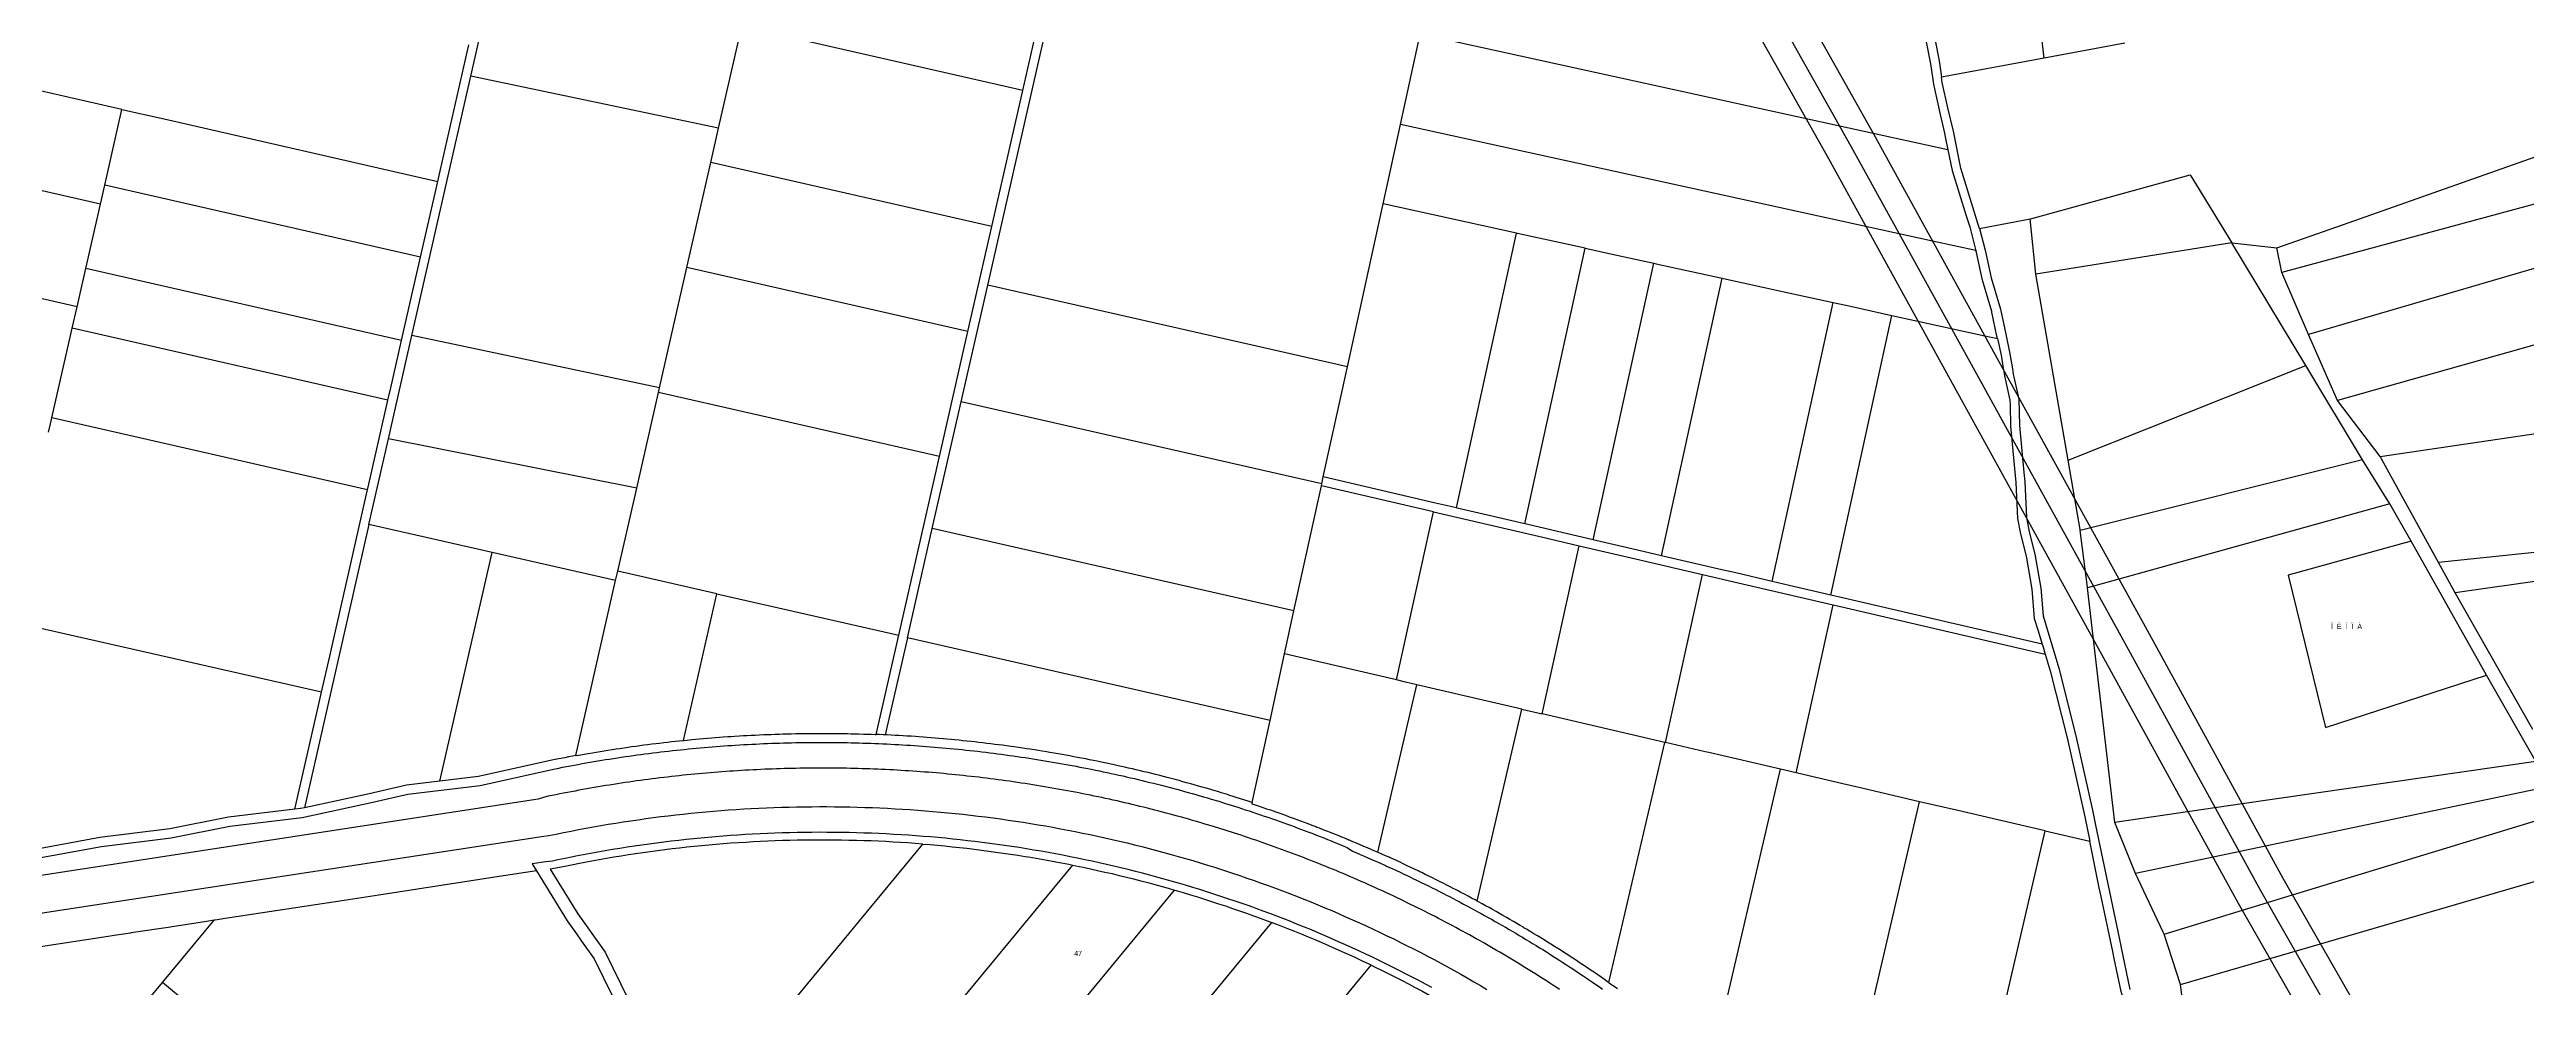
# Model space of a CAD drawing. Header units: metres. Extents: x 1082 to 7276, y 13258 to 20635.
# Drawn here: x 3623 to 4587, y 16712 to 17077 of the extents above; entities that cross this region are included whole.
import ezdxf

# ---------------------------------------------------------------- set-up
doc = ezdxf.new("R2010")
doc.units = ezdxf.units.M

msp = doc.modelspace()

# ---------------------------------------------------------------- linework, layer by layer
at = {"layer": '146'}
for points in [[(3988.12, 16985.131), (4027.92, 17159.869)], [(4001.78, 17060.891), (4024.54, 17160.83)], [(3786.97, 17066.43), (3796.44, 17108.01)], [(4399.35, 17073.461), (4396.56, 17096.971)], [(3883.35, 17046.119), (3892.39, 17085.801)], [(4001.78, 17060.891), (3892.39, 17085.801)], [(4356.13, 17091.019), (4356.54, 17086.31), (4356.92, 17080.26), (4358.44, 17072.44), (4359.38, 17066.08)], [(3774.06, 17025.481), (3775.11, 17030.08), (3786.15, 17078.57)], [(4148.78, 17047.58), (4156.48, 17082.721)], [(4361.89, 17037.75), (4332.83, 17044.109), (4156.48, 17082.721)], [(4353.47, 17079.74), (4354.99, 17071.85), (4355.19, 17070.461), (4356.26, 17063.31), (4356.65, 17061.551), (4358.43, 17053.34), (4358.47, 17053.17), (4360.58, 17044.211), (4360.87, 17042.769), (4361.89, 17037.75)], [(4430.74, 17079.26), (4399.35, 17073.461)], [(3651.12, 17053.481), (3569.21, 17072.141)], [(3763.97, 16965.44), (3786.97, 17066.43)], [(3883.35, 17046.119), (3786.97, 17066.43)], [(4399.35, 17073.461), (4359.38, 17066.08)], [(4374.14, 17007.109), (4373.71, 17008.74), (4366.9, 17030.609), (4364, 17044.961), (4361.84, 17054.119), (4359.7, 17063.94), (4359.38, 17066.08)], [(3989.71, 17007.869), (4001.78, 17060.891)], [(3644.41, 17024.029), (3651.12, 17053.481)], [(3651.12, 17053.481), (3667.5, 17049.75), (3774.06, 17025.481)], [(4142.02, 17016.68), (4148.78, 17047.58)], [(4372.8, 16998.529), (4355.93, 17002.221), (4148.78, 17047.58)], [(4489.97, 16999.631), (4513.24, 17007.83), (4623.96, 17046.869)], [(3880.32, 17032.789), (3883.35, 17046.119)], [(4361.89, 17037.75), (4363.51, 17029.74), (4369.01, 17012.08), (4370.35, 17007.769), (4372.68, 16999), (4372.8, 16998.529)], [(3642.72, 17016.609), (3554.56, 17036.69)], [(3871.01, 16991.94), (3880.32, 17032.789)], [(3989.71, 17007.869), (3880.32, 17032.789)], [(4393.84, 17010.92), (4394.55, 17011.051), (4456.15, 17027.981), (4472.41, 17001.5)], [(3642.72, 17016.609), (3644.41, 17024.029)], [(3767.35, 16996.029), (3644.41, 17024.029)], [(3767.35, 16996.029), (3774.06, 17025.481)], [(4619.89, 17024.619), (4491.91, 16989.981)], [(3637, 16991.519), (3642.72, 17016.609)], [(4128.13, 16953.24), (4142.02, 17016.68)], [(4193.98, 17005.301), (4142.02, 17016.68)], [(4374.14, 17007.109), (4393.84, 17010.92)], [(4396.06, 16989.391), (4393.84, 17010.92)], [(3980.4, 16967.029), (3989.71, 17007.869)], [(4170.56, 16898.359), (4193.98, 17005.301)], [(4220.74, 16999.44), (4204.48, 17003), (4194.29, 17005.231), (4193.98, 17005.301)], [(4197.24, 16892.15), (4220.74, 16999.44)], [(4220.74, 16999.44), (4221.37, 16999.301), (4231.17, 16997.16), (4247.42, 16993.6)], [(4381.17, 16964.31), (4380.95, 16965.289), (4379.01, 16974.529), (4378.94, 16974.869), (4375.28, 16987.019), (4372.99, 16997.82), (4372.8, 16998.529)], [(4374.14, 17007.109), (4376.39, 16998.641), (4378.67, 16987.891), (4382.33, 16975.74), (4384.38, 16966.019), (4386.03, 16958.34), (4386.98, 16952.461), (4387.3, 16950.449), (4389.21, 16941.869), (4389.47, 16940.69), (4389.76, 16930.43), (4391.46, 16912.199), (4391.81, 16908.519), (4392.45, 16894.699), (4393.57, 16889.1), (4395.72, 16880.32), (4398.03, 16867.15), (4398.93, 16856.35), (4405.08, 16835.949), (4411.68, 16809.699), (4418.15, 16780.721), (4419.34, 16774.949), (4429.18, 16727.881), (4429.16, 16727.869), (4432.71, 16711)], [(4472.41, 17001.5), (4396.06, 16989.391)], [(4472.41, 17001.5), (4489.97, 16999.631)], [(4501.15, 16953.859), (4472.41, 17001.5)], [(4491.91, 16989.981), (4489.97, 16999.631)], [(4623.81, 17001.41), (4502.19, 16965.93)], [(3633.63, 16976.69), (3539.94, 16998.029)], [(3633.63, 16976.69), (3637, 16991.519)], [(3759.94, 16963.51), (3637, 16991.519)], [(3759.94, 16963.51), (3763.48, 16979.029), (3767.35, 16996.029)], [(3860.35, 16945.131), (3871.01, 16991.94)], [(3980.4, 16967.029), (3871.01, 16991.94)], [(4223.85, 16885.961), (4247.42, 16993.6)], [(4247.42, 16993.6), (4248.36, 16993.391), (4274.01, 16987.779)], [(4408.64, 16916.961), (4396.06, 16989.391)], [(4502.19, 16965.93), (4491.91, 16989.981)], [(3977.77, 16939.69), (3988.12, 16985.131)], [(4128.13, 16953.24), (3988.12, 16985.131)], [(4250.37, 16879.789), (4274.01, 16987.779)], [(4274.01, 16987.779), (4274.58, 16987.65), (4297.52, 16982.631), (4317.23, 16978.31)], [(3631.71, 16968.279), (3633.63, 16976.69)], [(4293.46, 16869.76), (4317.23, 16978.31)], [(4316.24, 16864.461), (4340.07, 16973.31)], [(4317.23, 16978.31), (4323.92, 16976.85), (4340.07, 16973.31)], [(4340.07, 16973.31), (4350.23, 16971.09), (4376.24, 16965.391), (4381.17, 16964.31)], [(4627.7, 16972.32), (4513.51, 16940.17)], [(3623.78, 16933.481), (3631.18, 16965.961), (3631.71, 16968.279)], [(3754.65, 16940.279), (3631.71, 16968.279)], [(3754.65, 16940.279), (3755.75, 16945.1), (3759.94, 16963.51)], [(3754.82, 16925.25), (3763.97, 16965.44)], [(3860.35, 16945.131), (3763.97, 16965.44)], [(3969.32, 16918.359), (3980.4, 16967.029)], [(4381.17, 16964.31), (4382.58, 16957.779), (4383.38, 16952.801), (4383.47, 16952.279), (4383.87, 16949.789), (4386.01, 16940.26), (4386.06, 16938.449), (4386.26, 16930.221), (4388.32, 16908.269), (4388.99, 16894.279), (4390.15, 16888.35), (4392.3, 16879.6), (4394.57, 16866.699), (4395.5, 16855.381), (4396.9, 16850.949), (4398.61, 16845.289)], [(4513.51, 16940.17), (4502.19, 16965.93)], [(4118.75, 16910.42), (4128.13, 16953.24)], [(4408.64, 16916.961), (4501.15, 16953.859)], [(4523.31, 16917.109), (4501.15, 16953.859)], [(3851.47, 16906.119), (3859.93, 16943.279)], [(3859.93, 16943.279), (3860.35, 16945.131)], [(3969.32, 16918.359), (3859.93, 16943.279)], [(3622.51, 16927.891), (3623.25, 16931.15), (3623.78, 16933.481)], [(3746.73, 16905.481), (3623.78, 16933.481)], [(3746.73, 16905.481), (3747.21, 16907.6), (3754.12, 16937.949), (3754.65, 16940.279)], [(3966.53, 16890.33), (3977.77, 16939.69)], [(4118.16, 16907.721), (3977.77, 16939.69)], [(4530.15, 16918.33), (4513.51, 16940.17)], [(4530.15, 16918.33), (4618.02, 16931.369)], [(3747.24, 16891.971), (3754.82, 16925.25)], [(3851.47, 16906.119), (3754.82, 16925.25)], [(3953.48, 16848.83), (3969.32, 16918.359)], [(4413.4, 16889.551), (4413.33, 16889.981), (4411.26, 16901.85), (4408.64, 16916.961)], [(4523.31, 16917.109), (4417.48, 16890.57), (4413.4, 16889.551)], [(4533.93, 16899.94), (4523.31, 16917.109)], [(4552.79, 16877.141), (4530.15, 16918.33)], [(3728.76, 16826.609), (3731.96, 16840.631), (3741.11, 16880.81), (3746.2, 16903.15), (3746.73, 16905.481)], [(3844.09, 16873.75), (3851.47, 16906.119)], [(4107.33, 16858.26), (4118, 16907)], [(4118, 16907), (4118.16, 16907.721)], [(4161.62, 16896.85), (4161.58, 16896.859), (4118, 16907)], [(4118.16, 16907.721), (4118.75, 16910.42)], [(4170.56, 16898.359), (4162.38, 16900.269), (4118.75, 16910.42)], [(4147.29, 16831.41), (4161.62, 16896.85)], [(4161.62, 16896.85), (4204.21, 16886.94), (4218.32, 16883.66)], [(4197.24, 16892.15), (4181.03, 16895.93), (4170.87, 16898.289), (4170.56, 16898.359)], [(4533.93, 16899.94), (4428.44, 16870.69), (4416.21, 16867.301)], [(4542.16, 16885.44), (4533.93, 16899.94)], [(3747.24, 16891.971), (3722.13, 16781.711)], [(3795.16, 16881.051), (3747.24, 16891.971)], [(3956.85, 16847.85), (3966.53, 16890.33)], [(4107.33, 16858.26), (3966.53, 16890.33)], [(4223.85, 16885.961), (4207.64, 16889.731), (4205, 16890.35), (4197.87, 16892.01), (4197.24, 16892.15)], [(4203.99, 16818.221), (4218.32, 16883.66)], [(4218.32, 16883.66), (4240.27, 16878.551), (4266.3, 16872.49)], [(4250.37, 16879.789), (4241.06, 16881.961), (4224.79, 16885.74), (4223.85, 16885.961)], [(4416.21, 16867.301), (4416.18, 16867.51), (4413.4, 16889.551)], [(4542.16, 16885.44), (4494.35, 16872.18), (4508.82, 16812.9), (4571.57, 16833.269)], [(4571.57, 16833.269), (4542.16, 16885.44)], [(4627.58, 16884.891), (4552.79, 16877.141)], [(3774.87, 16791.99), (3795.16, 16881.051)], [(3843.26, 16870.1), (3795.16, 16881.051)], [(3843.26, 16870.1), (3844.09, 16873.75)], [(3882.64, 16864.971), (3844.09, 16873.75)], [(4293.46, 16869.76), (4279.31, 16873.051), (4273.81, 16874.33), (4250.93, 16879.66), (4250.37, 16879.789)], [(4559.31, 16865.269), (4552.79, 16877.141)], [(4629.54, 16875.33), (4559.31, 16865.269)], [(3827.74, 16801.961), (3843.26, 16870.1)], [(3869.64, 16807.891), (3882.64, 16864.971)], [(3882.64, 16864.971), (3953.48, 16848.83)], [(4251.97, 16807.051), (4266.3, 16872.49)], [(4266.3, 16872.49), (4278.52, 16869.65), (4317.19, 16860.65)], [(4316.24, 16864.461), (4300.13, 16868.211), (4293.46, 16869.76)], [(4398.61, 16845.289), (4348.16, 16857.029), (4326.37, 16862.1), (4320.84, 16863.391), (4316.24, 16864.461)], [(4426.8, 16776), (4416.21, 16867.301)], [(4589.59, 16812.141), (4559.31, 16865.269)], [(3728.76, 16826.609), (3605.82, 16854.609)], [(4103.67, 16841.56), (4107.33, 16858.26)], [(4302.86, 16795.211), (4317.19, 16860.65)], [(4317.19, 16860.65), (4320.05, 16859.981), (4347.37, 16853.619), (4399.77, 16841.43)], [(3944.69, 16810.199), (3953.48, 16848.83)], [(3956.85, 16847.85), (3948.24, 16810.051)], [(4098.01, 16815.699), (3956.85, 16847.85)], [(4398.61, 16845.289), (4398.78, 16844.74), (4399.77, 16841.43)], [(4098.01, 16815.699), (4103.67, 16841.56)], [(4147.29, 16831.41), (4103.67, 16841.56)], [(4399.77, 16841.43), (4401.71, 16835.01), (4408.27, 16808.891), (4414.73, 16779.99), (4415.89, 16774.35), (4417.08, 16768.631)], [(3718.4, 16781.119), (3728.23, 16824.279), (3728.76, 16826.609)], [(4140, 16764.35), (4155.18, 16829.57)], [(4155.18, 16829.57), (4150.79, 16830.6), (4147.29, 16831.41)], [(4196.02, 16820.07), (4182.48, 16823.221), (4155.18, 16829.57)], [(4590.67, 16799.67), (4571.57, 16833.269)], [(4091.01, 16783.74), (4098.01, 16815.699)], [(4178.63, 16745.35), (4196.02, 16820.07)], [(4196.02, 16820.07), (4203.99, 16818.221)], [(4251.66, 16807.119), (4231.72, 16811.76), (4215.59, 16815.519), (4203.99, 16818.221)], [(3612.36, 16760.99), (3643.08, 16766.641), (3670.29, 16770.019), (3693.11, 16774.539), (3721.2, 16777.93), (3747.53, 16783.58), (3762.45, 16786.971), (3790.51, 16790.35), (3819.13, 16796.76), (3821.1, 16797.141), (3822.61, 16797.44), (3824.13, 16797.731), (3825.66, 16798.019), (3827.17, 16798.301), (3828.69, 16798.58), (3830.22, 16798.85), (3831.74, 16799.119), (3833.26, 16799.391), (3834.79, 16799.65), (3836.32, 16799.91), (3837.84, 16800.16), (3839.37, 16800.4), (3840.89, 16800.65), (3842.42, 16800.891), (3843.95, 16801.119), (3845.48, 16801.35), (3847.01, 16801.57), (3848.55, 16801.789), (3850.07, 16802.01), (3851.61, 16802.221), (3853.14, 16802.43), (3854.67, 16802.631), (3856.21, 16802.83), (3857.74, 16803.019), (3859.28, 16803.211), (3860.81, 16803.4), (3862.35, 16803.58), (3863.89, 16803.75), (3865.42, 16803.93), (3866.96, 16804.09), (3868.5, 16804.26), (3870.04, 16804.41), (3871.58, 16804.57), (3873.12, 16804.721), (3874.66, 16804.859), (3876.19, 16805), (3877.73, 16805.141), (3879.28, 16805.269), (3880.82, 16805.391), (3882.36, 16805.519), (3883.9, 16805.631), (3885.45, 16805.75), (3886.99, 16805.859), (3888.53, 16805.961), (3889.81, 16806.039), (3891.62, 16806.16), (3893.16, 16806.25), (3894.71, 16806.33), (3896.25, 16806.41), (3897.8, 16806.49), (3899.34, 16806.56), (3900.89, 16806.631), (3902.43, 16806.699), (3903.98, 16806.76), (3905.53, 16806.81), (3907.07, 16806.859), (3908.62, 16806.91), (3910.16, 16806.949), (3911.71, 16806.981), (3913.26, 16807.019), (3914.8, 16807.039), (3916.35, 16807.07), (3917.89, 16807.09), (3919.44, 16807.1), (3920.99, 16807.109), (3922.54, 16807.119), (3924.08, 16807.119), (3925.63, 16807.109), (3927.18, 16807.1), (3928.72, 16807.09), (3930.27, 16807.07), (3931.82, 16807.051), (3933.36, 16807.029), (3934.91, 16807), (3936.45, 16806.961), (3938, 16806.92), (3939.55, 16806.881), (3941.09, 16806.83), (3942.64, 16806.769), (3944.18, 16806.721), (3945.73, 16806.66), (3947.28, 16806.59), (3948.82, 16806.519), (3950.37, 16806.44), (3951.91, 16806.359), (3953.46, 16806.279), (3955, 16806.19), (3956.54, 16806.09), (3958.09, 16806), (3959.63, 16805.891), (3961.17, 16805.789), (3962.72, 16805.67), (3964.26, 16805.56), (3965.8, 16805.44), (3967.34, 16805.31), (3968.88, 16805.18), (3970.42, 16805.051), (3971.97, 16804.91), (3973.5, 16804.769), (3975.04, 16804.619), (3976.58, 16804.471), (3978.12, 16804.31), (3979.66, 16804.15), (3981.2, 16803.981), (3982.74, 16803.81), (3984.27, 16803.641), (3985.81, 16803.461), (3987.35, 16803.279), (3988.88, 16803.09), (3990.42, 16802.9), (3991.95, 16802.699), (3993.48, 16802.5), (3995.02, 16802.289), (3996.55, 16802.08), (3998.08, 16801.869), (3999.61, 16801.65), (4001.14, 16801.43), (4002.67, 16801.199), (4004.21, 16800.971), (4005.73, 16800.731), (4007.26, 16800.49), (4008.79, 16800.24), (4010.31, 16799.99), (4011.84, 16799.74), (4013.36, 16799.481), (4014.89, 16799.211), (4016.41, 16798.949), (4017.93, 16798.68), (4019.45, 16798.4), (4020.98, 16798.119), (4022.5, 16797.83), (4024.02, 16797.539), (4025.53, 16797.25), (4027.05, 16796.949), (4028.57, 16796.641), (4030.08, 16796.34), (4031.6, 16796.019), (4033.11, 16795.711), (4034.63, 16795.391), (4036.14, 16795.06), (4037.65, 16794.731), (4039.16, 16794.4), (4040.67, 16794.06), (4042.18, 16793.721), (4043.68, 16793.369), (4045.19, 16793.019), (4046.7, 16792.66), (4048.2, 16792.301), (4049.71, 16791.94), (4051.2, 16791.57), (4052.7, 16791.19), (4054.21, 16790.82), (4055.7, 16790.43), (4057.2, 16790.051), (4058.7, 16789.66), (4060.19, 16789.26), (4061.69, 16788.859), (4063.18, 16788.461), (4064.67, 16788.051), (4066.16, 16787.641), (4067.65, 16787.221), (4069.14, 16786.801), (4070.63, 16786.369), (4072.12, 16785.94), (4073.6, 16785.51), (4075.08, 16785.07), (4078.02, 16784.19), (4079.52, 16783.731), (4081, 16783.269), (4085.43, 16781.881), (4088.37, 16780.93), (4089.84, 16780.449), (4090.26, 16780.31), (4091.31, 16779.961), (4092.78, 16779.471), (4094.25, 16778.971), (4095.71, 16778.471), (4097.17, 16777.971), (4098.63, 16777.461), (4100.09, 16776.949), (4101.55, 16776.44), (4103.01, 16775.92), (4104.46, 16775.391), (4105.92, 16774.859), (4107.37, 16774.33), (4108.82, 16773.789), (4110.27, 16773.25), (4111.71, 16772.711), (4113.16, 16772.16), (4114.61, 16771.6), (4116.05, 16771.051), (4117.49, 16770.481), (4118.93, 16769.92), (4120.36, 16769.35), (4121.8, 16768.769), (4123.23, 16768.19), (4124.67, 16767.609), (4126.1, 16767.019), (4128.07, 16766.211), (4130.16, 16764.789), (4131.69, 16764.141), (4133.06, 16763.551), (4134.36, 16762.99), (4135.85, 16762.35), (4137.29, 16761.711), (4138.77, 16761.06), (4140.08, 16760.481), (4141.56, 16759.81), (4142.93, 16759.199), (4143.38, 16758.99), (4144.25, 16758.59), (4145.78, 16757.9), (4147.17, 16757.25), (4148.63, 16756.57), (4149.81, 16756.019), (4151.4, 16755.26), (4152.63, 16754.68), (4154.17, 16753.94), (4154.46, 16753.801), (4155.48, 16753.301), (4156.86, 16752.631), (4158.24, 16751.961), (4159.69, 16751.24), (4161.06, 16750.56), (4162.5, 16749.84), (4163.72, 16749.221), (4165.23, 16748.449), (4166.69, 16747.699), (4167.9, 16747.08), (4169.32, 16746.34), (4170.7, 16745.609), (4172.05, 16744.9), (4173.34, 16744.221), (4174.92, 16743.369), (4176.04, 16742.769), (4177.52, 16741.961), (4178.87, 16741.231), (4180.22, 16740.49), (4181.54, 16739.75), (4182.9, 16739), (4184.18, 16738.269), (4185.7, 16737.42), (4186.85, 16736.76), (4188.26, 16735.961), (4189.65, 16735.15), (4191.03, 16734.35), (4192.28, 16733.619), (4193.63, 16732.83), (4195, 16732.01), (4196.22, 16731.279), (4197.61, 16730.449), (4199.03, 16729.6), (4200.18, 16728.891), (4201.59, 16728.029), (4202.9, 16727.221), (4204.15, 16726.449), (4205.59, 16725.551), (4206.82, 16724.769), (4208.14, 16723.94), (4209.34, 16723.17), (4210.78, 16722.25), (4211.93, 16721.51), (4213.39, 16720.56), (4214.64, 16719.75), (4215.88, 16718.93), (4217.2, 16718.06), (4218.48, 16717.211), (4219.87, 16716.269), (4221.03, 16715.49), (4222.3, 16714.631), (4223.57, 16713.769), (4224.87, 16712.869), (4226.19, 16711.961), (4227.4, 16711.119)], [(3827.74, 16801.961), (3827.96, 16802), (3829.72, 16802.32), (3831.08, 16802.56), (3832.62, 16802.83), (3834.26, 16803.109), (3835.74, 16803.359), (3837.28, 16803.609), (3838.83, 16803.859), (3840.29, 16804.09), (3841.96, 16804.35), (3843.46, 16804.59), (3844.82, 16804.789), (3846.57, 16805.051), (3848.09, 16805.269), (3849.46, 16805.461), (3851.14, 16805.69), (3852.71, 16805.9), (3854.25, 16806.109), (3855.72, 16806.301), (3857.35, 16806.5), (3858.94, 16806.699), (3860.3, 16806.859), (3862.04, 16807.07), (3863.45, 16807.231), (3865.04, 16807.41), (3866.62, 16807.58), (3867.97, 16807.721), (3869.64, 16807.891)], [(3869.64, 16807.891), (3869.8, 16807.91), (3871.09, 16808.039), (3872.89, 16808.211), (3874.34, 16808.35), (3875.76, 16808.481), (3877.47, 16808.631), (3878.98, 16808.76), (3880.66, 16808.891), (3881.99, 16809), (3883.75, 16809.131), (3885.08, 16809.231), (3886.91, 16809.359), (3888.27, 16809.449), (3889.6, 16809.539), (3891.52, 16809.66), (3892.99, 16809.74), (3894.46, 16809.83), (3896.07, 16809.91), (3897.63, 16809.99), (3899.18, 16810.06), (3900.78, 16810.131), (3902.32, 16810.19), (3903.87, 16810.25), (3905.29, 16810.301), (3907.04, 16810.359), (3908.42, 16810.4), (3910.14, 16810.449), (3911.56, 16810.481), (3913.34, 16810.519), (3914.69, 16810.539), (3916.25, 16810.57), (3917.97, 16810.59), (3919.39, 16810.6), (3920.96, 16810.609), (3922.52, 16810.619), (3924.09, 16810.619), (3925.66, 16810.609), (3927.23, 16810.6), (3928.79, 16810.59), (3930.16, 16810.58), (3931.92, 16810.551), (3933.34, 16810.529), (3933.49, 16810.519), (3934.9, 16810.5), (3936.63, 16810.461), (3936.91, 16810.449), (3938, 16810.42), (3939.76, 16810.369), (3941.18, 16810.33), (3942.71, 16810.269), (3944.28, 16810.221), (3944.69, 16810.199)], [(3948.24, 16810.051), (3947.43, 16810.08), (3945.84, 16810.15), (3944.69, 16810.199)], [(4091.01, 16783.74), (4090.92, 16783.769), (4089.43, 16784.26), (4086.49, 16785.211), (4082.02, 16786.619), (4081.44, 16786.801), (4080.59, 16787.06), (4079.01, 16787.539), (4078.02, 16787.84), (4076.08, 16788.42), (4074.63, 16788.85), (4073.14, 16789.289), (4071.57, 16789.74), (4070.18, 16790.141), (4068.49, 16790.619), (4067.21, 16790.981), (4065.55, 16791.44), (4064.11, 16791.83), (4062.62, 16792.231), (4061.13, 16792.631), (4059.52, 16793.06), (4058.02, 16793.449), (4056.59, 16793.82), (4055.15, 16794.19), (4053.44, 16794.619), (4052.06, 16794.961), (4050.52, 16795.34), (4049.03, 16795.699), (4047.61, 16796.039), (4045.96, 16796.43), (4044.49, 16796.779), (4042.94, 16797.131), (4041.44, 16797.471), (4040.01, 16797.789), (4038.36, 16798.16), (4036.79, 16798.5), (4035.47, 16798.789), (4033.75, 16799.15), (4032.37, 16799.44), (4030.69, 16799.779), (4029.25, 16800.08), (4027.73, 16800.381), (4026.25, 16800.67), (4024.65, 16800.981), (4023.11, 16801.279), (4021.63, 16801.56), (4020.14, 16801.83), (4018.5, 16802.131), (4017.14, 16802.369), (4015.52, 16802.66), (4013.99, 16802.92), (4012.3, 16803.211), (4011.03, 16803.42), (4009.28, 16803.711), (4007.88, 16803.93), (4006.28, 16804.19), (4004.66, 16804.44), (4003.19, 16804.66), (4001.73, 16804.881), (4000.1, 16805.119), (3998.39, 16805.359), (3997.18, 16805.529), (3995.48, 16805.76), (3993.9, 16805.981), (3992.37, 16806.18), (3990.91, 16806.359), (3989.31, 16806.56), (3987.78, 16806.75), (3986.24, 16806.94), (3984.62, 16807.119), (3983.08, 16807.301), (3981.73, 16807.449), (3979.99, 16807.641), (3978.49, 16807.789), (3976.98, 16807.949), (3975.24, 16808.119), (3973.97, 16808.24), (3972.21, 16808.4), (3970.73, 16808.539), (3969.13, 16808.67), (3967.65, 16808.801), (3966.16, 16808.92), (3964.46, 16809.051), (3963.05, 16809.16), (3961.33, 16809.279), (3959.96, 16809.381), (3958.34, 16809.49), (3956.67, 16809.59), (3955.24, 16809.68), (3953.67, 16809.769), (3952.13, 16809.85), (3950.53, 16809.94), (3949, 16810.01), (3948.24, 16810.051)], [(4229.91, 16713.641), (4251.66, 16807.119)], [(4251.66, 16807.119), (4251.97, 16807.051)], [(4296.65, 16796.65), (4268.8, 16803.131), (4267.36, 16803.471), (4251.97, 16807.051)], [(4210.68, 16710.981), (4209.41, 16711.82), (4208.14, 16712.65), (4206.87, 16713.471), (4205.59, 16714.289), (4204.31, 16715.109), (4203.03, 16715.93), (4201.75, 16716.74), (4200.46, 16717.551), (4199.18, 16718.35), (4197.89, 16719.15), (4196.6, 16719.949), (4195.3, 16720.74), (4194, 16721.529), (4192.71, 16722.31), (4191.4, 16723.1), (4190.1, 16723.869), (4188.8, 16724.65), (4187.49, 16725.42), (4186.18, 16726.18), (4184.86, 16726.949), (4183.55, 16727.699), (4182.23, 16728.461), (4180.92, 16729.211), (4179.59, 16729.961), (4178.27, 16730.699), (4176.94, 16731.44), (4175.62, 16732.17), (4174.29, 16732.91), (4172.96, 16733.631), (4171.62, 16734.359), (4170.29, 16735.08), (4168.95, 16735.789), (4167.61, 16736.5), (4166.26, 16737.211), (4164.92, 16737.92), (4163.57, 16738.619), (4162.23, 16739.31), (4160.88, 16740.01), (4159.52, 16740.69), (4158.17, 16741.381), (4156.81, 16742.06), (4155.45, 16742.74), (4154.09, 16743.41), (4152.73, 16744.08), (4151.37, 16744.74), (4150, 16745.4), (4148.63, 16746.06), (4147.26, 16746.711), (4145.89, 16747.359), (4144.52, 16748.01), (4143.14, 16748.65), (4141.76, 16749.289), (4140.38, 16749.92), (4139, 16750.551), (4137.62, 16751.17), (4136.23, 16751.789), (4134.85, 16752.41), (4133.46, 16753.019), (4132.07, 16753.631), (4130.68, 16754.24), (4129.28, 16754.84), (4127.89, 16755.43), (4126.49, 16756.029), (4125.09, 16756.609), (4123.69, 16757.199), (4122.29, 16757.779), (4120.88, 16758.35), (4119.48, 16758.93), (4118.07, 16759.49), (4116.66, 16760.06), (4115.25, 16760.619), (4113.84, 16761.17), (4112.43, 16761.731), (4111.01, 16762.269), (4109.59, 16762.82), (4108.18, 16763.359), (4106.75, 16763.891), (4105.33, 16764.42), (4103.91, 16764.949), (4102.48, 16765.471), (4101.06, 16765.99), (4099.63, 16766.5), (4098.2, 16767.01), (4096.77, 16767.519), (4095.34, 16768.019), (4093.9, 16768.519), (4092.47, 16769.01), (4091.03, 16769.5), (4089.6, 16769.99), (4088.11, 16770.481), (4086.71, 16770.949), (4083.83, 16771.891), (4080.93, 16772.81), (4078.04, 16773.721), (4075.13, 16774.609), (4072.23, 16775.481), (4070.78, 16775.91), (4069.32, 16776.34), (4067.86, 16776.76), (4066.4, 16777.18), (4064.94, 16777.59), (4063.48, 16778), (4062.02, 16778.41), (4060.55, 16778.81), (4059.09, 16779.199), (4057.62, 16779.6), (4056.16, 16779.981), (4054.69, 16780.369), (4053.22, 16780.75), (4051.75, 16781.119), (4050.28, 16781.49), (4048.8, 16781.859), (4047.33, 16782.221), (4045.86, 16782.58), (4044.38, 16782.93), (4042.9, 16783.279), (4041.42, 16783.631), (4039.95, 16783.971), (4038.47, 16784.31), (4036.98, 16784.641), (4035.5, 16784.971), (4034.02, 16785.289), (4032.54, 16785.609), (4031.05, 16785.92), (4029.57, 16786.231), (4028.08, 16786.539), (4026.59, 16786.84), (4025.1, 16787.141), (4023.62, 16787.43), (4022.13, 16787.721), (4020.63, 16788.01), (4019.14, 16788.289), (4017.65, 16788.56), (4016.16, 16788.83), (4014.66, 16789.1), (4013.17, 16789.359), (4011.67, 16789.619), (4010.18, 16789.881), (4008.68, 16790.131), (4007.18, 16790.369), (4005.68, 16790.609), (4004.19, 16790.85), (4002.69, 16791.08), (4001.19, 16791.31), (3999.68, 16791.529), (3998.18, 16791.75), (3996.68, 16791.971), (3995.18, 16792.18), (3993.67, 16792.381), (3992.17, 16792.59), (3990.66, 16792.779), (3989.16, 16792.981), (3987.65, 16793.17), (3986.15, 16793.35), (3984.64, 16793.529), (3983.13, 16793.711), (3981.62, 16793.881), (3980.12, 16794.039), (3978.61, 16794.211), (3977.1, 16794.359), (3975.59, 16794.519), (3974.08, 16794.67), (3972.57, 16794.81), (3971.06, 16794.949), (3969.54, 16795.09), (3968.03, 16795.221), (3966.52, 16795.35), (3965.01, 16795.471), (3963.49, 16795.59), (3961.98, 16795.699), (3960.47, 16795.81), (3958.95, 16795.92), (3957.44, 16796.019), (3955.92, 16796.109), (3954.41, 16796.199), (3952.89, 16796.289), (3951.38, 16796.381), (3949.86, 16796.449), (3948.35, 16796.529), (3946.83, 16796.6), (3945.31, 16796.66), (3943.8, 16796.721), (3942.28, 16796.779), (3940.76, 16796.83), (3939.25, 16796.881), (3937.73, 16796.92), (3936.21, 16796.961), (3934.7, 16797), (3933.18, 16797.029), (3931.66, 16797.051), (3930.14, 16797.08), (3928.63, 16797.09), (3927.11, 16797.1), (3925.59, 16797.109), (3924.07, 16797.119), (3922.56, 16797.119), (3921.04, 16797.109), (3919.52, 16797.1), (3918, 16797.09), (3916.48, 16797.07), (3914.97, 16797.051), (3913.45, 16797.019), (3911.93, 16796.99), (3910.42, 16796.949), (3908.9, 16796.91), (3907.38, 16796.869), (3905.86, 16796.82), (3904.35, 16796.76), (3902.83, 16796.699), (3901.31, 16796.641), (3899.8, 16796.57), (3898.28, 16796.5), (3896.77, 16796.43), (3895.25, 16796.35), (3893.74, 16796.26), (3892.22, 16796.17), (3890.71, 16796.08), (3889.19, 16795.981), (3887.68, 16795.881), (3886.16, 16795.769), (3884.65, 16795.66), (3883.14, 16795.551), (3881.63, 16795.43), (3880.11, 16795.301), (3878.6, 16795.17), (3877.09, 16795.039), (3875.58, 16794.9), (3874.06, 16794.76), (3872.56, 16794.619), (3871.04, 16794.461), (3869.53, 16794.31), (3868.02, 16794.15), (3866.52, 16793.99), (3865.01, 16793.82), (3863.5, 16793.65), (3861.99, 16793.471), (3860.49, 16793.289), (3858.98, 16793.1), (3857.47, 16792.91), (3855.97, 16792.721), (3854.47, 16792.519), (3852.96, 16792.31), (3851.46, 16792.109), (3849.96, 16791.891), (3848.45, 16791.68), (3846.95, 16791.461), (3845.45, 16791.231), (3843.95, 16791), (3842.45, 16790.769), (3840.95, 16790.529), (3839.45, 16790.289), (3837.96, 16790.039), (3836.46, 16789.789), (3834.96, 16789.529), (3833.47, 16789.269), (3831.97, 16789.01), (3830.48, 16788.74), (3828.99, 16788.471), (3827.5, 16788.19), (3826, 16787.91), (3824.51, 16787.619), (3823.02, 16787.33), (3821.53, 16787.039), (3820.05, 16786.74), (3818.56, 16786.44), (3817.07, 16786.131), (3815.59, 16785.82), (3813.12, 16785.019), (3605.22, 16753.131)], [(3827.74, 16801.961), (3826.57, 16801.75), (3824.94, 16801.449), (3823.47, 16801.17), (3821.99, 16800.891), (3820.37, 16800.57), (3818.42, 16800.18), (3789.91, 16793.801), (3774.87, 16791.99)], [(4270.1, 16682.59), (4296.65, 16796.65)], [(4302.86, 16795.211), (4296.65, 16796.65)], [(4590.67, 16799.67), (4476.46, 16783.17), (4426.8, 16776)], [(3774.87, 16791.99), (3761.85, 16790.42), (3746.79, 16787), (3722.13, 16781.711)], [(4350.87, 16784.029), (4328.34, 16789.279), (4320.98, 16790.99), (4302.86, 16795.211)], [(4595.52, 16789.85), (4485.5, 16766.68), (4434.96, 16756.029)], [(3718.4, 16781.119), (3692.56, 16778), (3669.73, 16773.481), (3642.55, 16770.1), (3611.78, 16764.44), (3602.18, 16762.961), (3590.04, 16761.08), (3584.43, 16760.699)], [(3607.42, 16738.801), (3815.32, 16770.68), (3817.25, 16770.83), (3820.14, 16771.44), (3823.02, 16772.039), (3825.92, 16772.609), (3828.81, 16773.17), (3831.71, 16773.721), (3834.61, 16774.24), (3837.51, 16774.75), (3840.42, 16775.24), (3843.33, 16775.721), (3846.24, 16776.18), (3849.16, 16776.619), (3852.07, 16777.039), (3854.99, 16777.449), (3857.91, 16777.84), (3860.84, 16778.221), (3863.76, 16778.57), (3866.69, 16778.91), (3869.62, 16779.24), (3872.56, 16779.539), (3875.49, 16779.83), (3878.42, 16780.1), (3881.36, 16780.35), (3884.3, 16780.59), (3887.24, 16780.81), (3890.18, 16781.01), (3893.12, 16781.199), (3896.07, 16781.369), (3899.01, 16781.519), (3901.96, 16781.66), (3904.9, 16781.769), (3907.85, 16781.869), (3910.79, 16781.961), (3913.74, 16782.019), (3916.69, 16782.07), (3919.64, 16782.1), (3922.58, 16782.119), (3925.53, 16782.109), (3928.48, 16782.09), (3931.43, 16782.06), (3934.38, 16782), (3937.32, 16781.93), (3940.27, 16781.84), (3943.22, 16781.74), (3946.16, 16781.609), (3949.11, 16781.471), (3952.05, 16781.32), (3954.99, 16781.141), (3957.94, 16780.949), (3960.88, 16780.74), (3963.81, 16780.519), (3966.75, 16780.269), (3969.69, 16780.01), (3972.62, 16779.74), (3975.56, 16779.44), (3978.49, 16779.131), (3981.42, 16778.801), (3984.35, 16778.461), (3987.27, 16778.1), (3990.2, 16777.721), (3993.12, 16777.32), (3996.04, 16776.91), (3998.95, 16776.481), (4001.87, 16776.029), (4004.78, 16775.57), (4007.69, 16775.08), (4010.59, 16774.59), (4013.5, 16774.07), (4016.39, 16773.539), (4019.29, 16772.99), (4022.19, 16772.43), (4025.07, 16771.84), (4027.96, 16771.25), (4030.84, 16770.631), (4033.72, 16770), (4036.6, 16769.35), (4039.47, 16768.68), (4042.34, 16768), (4045.2, 16767.301), (4048.06, 16766.58), (4050.92, 16765.85), (4053.77, 16765.1), (4056.62, 16764.33), (4059.46, 16763.551), (4062.3, 16762.75), (4065.13, 16761.94), (4067.96, 16761.109), (4070.79, 16760.25), (4073.6, 16759.391), (4076.42, 16758.51), (4080.62, 16757.16), (4083.42, 16756.24), (4086.22, 16755.301), (4089.01, 16754.34), (4091.79, 16753.369), (4094.57, 16752.381), (4097.34, 16751.381), (4100.11, 16750.359), (4102.86, 16749.33), (4105.62, 16748.269), (4108.37, 16747.211), (4111.11, 16746.119), (4113.84, 16745.019), (4116.57, 16743.91), (4119.3, 16742.779), (4122.01, 16741.631), (4124.72, 16740.471), (4127.42, 16739.289), (4130.12, 16738.1), (4132.81, 16736.891), (4135.49, 16735.66), (4138.16, 16734.42), (4140.83, 16733.16), (4143.49, 16731.891), (4146.14, 16730.6), (4148.78, 16729.301), (4151.42, 16727.981), (4154.05, 16726.65), (4156.67, 16725.301), (4159.29, 16723.94), (4161.89, 16722.56), (4164.49, 16721.16), (4167.08, 16719.75), (4169.66, 16718.33), (4172.23, 16716.891), (4174.79, 16715.43), (4177.35, 16713.961), (4179.9, 16712.481), (4182.44, 16710.981)], [(3722.13, 16781.711), (3720.62, 16781.391), (3718.4, 16781.119)], [(4091.01, 16783.74), (4090.91, 16783.25), (4092.26, 16782.81), (4093.74, 16782.31), (4095.21, 16781.81), (4096.68, 16781.31), (4098.15, 16780.81), (4099.62, 16780.301), (4099.88, 16780.199), (4101.09, 16779.779), (4102.55, 16779.26), (4104.02, 16778.74), (4105.48, 16778.211), (4106.95, 16777.68), (4108.4, 16777.15), (4109.86, 16776.609), (4111.32, 16776.06), (4112.78, 16775.51), (4114.23, 16774.961), (4115.83, 16774.35), (4116.27, 16774.18), (4117.13, 16773.84), (4118.58, 16773.279), (4120.03, 16772.711), (4121.47, 16772.131), (4122.92, 16771.56), (4124.36, 16770.971), (4125.8, 16770.391), (4127.24, 16769.801), (4128.61, 16769.231), (4128.76, 16769.17), (4130.11, 16768.609), (4131.55, 16768), (4132.98, 16767.391), (4134.41, 16766.779), (4135.8, 16766.18), (4135.84, 16766.17), (4137.26, 16765.551), (4138.69, 16764.92), (4140, 16764.35)], [(4316.87, 16637.93), (4350.87, 16784.029)], [(4399.71, 16772.67), (4381.36, 16776.94), (4365.21, 16780.699), (4350.87, 16784.029)], [(4446.04, 16732.529), (4496.01, 16747.769), (4601.29, 16779.891)], [(4452.44, 16712.85), (4506.91, 16728.699), (4612.07, 16759.301), (4601.29, 16779.891)], [(4161, 16711.67), (4158.46, 16713.051), (4155.91, 16714.41), (4153.35, 16715.75), (4150.79, 16717.08), (4148.21, 16718.4), (4145.63, 16719.699), (4143.04, 16720.981), (4140.45, 16722.25), (4137.84, 16723.51), (4135.24, 16724.75), (4132.61, 16725.971), (4129.99, 16727.18), (4127.36, 16728.369), (4124.72, 16729.551), (4122.08, 16730.721), (4119.42, 16731.859), (4116.76, 16733), (4114.1, 16734.109), (4111.43, 16735.211), (4108.75, 16736.301), (4106.06, 16737.369), (4103.38, 16738.42), (4100.67, 16739.461), (4097.97, 16740.481), (4095.27, 16741.49), (4092.55, 16742.481), (4089.83, 16743.461), (4087.1, 16744.42), (4084.37, 16745.359), (4081.64, 16746.289), (4078.89, 16747.199), (4076.15, 16748.1), (4073.39, 16748.981), (4070.64, 16749.84), (4067.9, 16750.68), (4065.1, 16751.519), (4062.34, 16752.33), (4059.56, 16753.141), (4056.78, 16753.92), (4053.99, 16754.69), (4051.2, 16755.44), (4048.4, 16756.17), (4045.6, 16756.891), (4042.8, 16757.59), (4039.99, 16758.279), (4037.18, 16758.949), (4034.37, 16759.6), (4031.55, 16760.24), (4028.73, 16760.859), (4025.9, 16761.461), (4023.07, 16762.051), (4020.24, 16762.619), (4017.4, 16763.17), (4014.56, 16763.711), (4011.72, 16764.231), (4008.87, 16764.74), (4006.03, 16765.221), (4003.18, 16765.699), (4000.32, 16766.15), (3997.46, 16766.59), (3994.61, 16767.01), (3991.74, 16767.42), (3988.89, 16767.801), (3986.01, 16768.18), (3983.15, 16768.529), (3980.28, 16768.869), (3977.41, 16769.19), (3974.53, 16769.5), (3971.66, 16769.779), (3968.78, 16770.06), (3965.9, 16770.31), (3963.02, 16770.551), (3960.14, 16770.769), (3957.26, 16770.971), (3954.37, 16771.16), (3951.49, 16771.33), (3948.6, 16771.49), (3945.72, 16771.619), (3942.83, 16771.74), (3939.94, 16771.85), (3937.05, 16771.93), (3934.16, 16772), (3931.27, 16772.06), (3928.39, 16772.09), (3925.49, 16772.109), (3922.6, 16772.119), (3919.71, 16772.1), (3916.83, 16772.07), (3913.94, 16772.019), (3911.04, 16771.961), (3908.16, 16771.881), (3905.27, 16771.779), (3902.38, 16771.66), (3899.5, 16771.529), (3896.61, 16771.381), (3893.72, 16771.221), (3890.84, 16771.039), (3887.96, 16770.84), (3885.07, 16770.619), (3882.19, 16770.391), (3879.31, 16770.141), (3876.44, 16769.869), (3873.56, 16769.59), (3870.69, 16769.289), (3867.82, 16768.981), (3864.94, 16768.641), (3862.08, 16768.289), (3859.21, 16767.93), (3856.35, 16767.551), (3853.48, 16767.15), (3850.63, 16766.731), (3847.76, 16766.301), (3844.91, 16765.85), (3842.06, 16765.381), (3839.21, 16764.9), (3836.37, 16764.4), (3833.52, 16763.881), (3830.68, 16763.35), (3827.84, 16762.801), (3826.09, 16762.449), (3823.6, 16761.949), (3820.76, 16761.359), (3818.68, 16760.91), (3816.09, 16760.69), (3810.72, 16759.859), (3812.43, 16757.09)], [(3962.83, 16767.551), (3959.92, 16767.779), (3957.06, 16767.981), (3954.19, 16768.17), (3951.32, 16768.34), (3948.45, 16768.49), (3945.58, 16768.631), (3942.71, 16768.75), (3939.84, 16768.85), (3936.97, 16768.94), (3934.1, 16769), (3931.23, 16769.06), (3928.36, 16769.09), (3925.48, 16769.109), (3922.61, 16769.119), (3919.74, 16769.1), (3916.87, 16769.07), (3914, 16769.019), (3911.12, 16768.961), (3908.25, 16768.881), (3905.38, 16768.779), (3902.51, 16768.67), (3899.64, 16768.539), (3896.77, 16768.391), (3893.9, 16768.221), (3891.04, 16768.039), (3888.18, 16767.85), (3885.31, 16767.631), (3882.44, 16767.4), (3879.58, 16767.15), (3876.73, 16766.891), (3873.86, 16766.609), (3871.01, 16766.31), (3868.15, 16766), (3865.3, 16765.66), (3862.45, 16765.32), (3859.6, 16764.949), (3856.75, 16764.57), (3853.9, 16764.17), (3851.07, 16763.76), (3848.22, 16763.33), (3845.39, 16762.891), (3842.55, 16762.42), (3839.72, 16761.94), (3836.9, 16761.449), (3834.06, 16760.93), (3831.24, 16760.4), (3828.56, 16759.891), (3826.68, 16759.51), (3824.2, 16759.01), (3821.38, 16758.42), (3817.85, 16757.83), (3828.58, 16740.41), (3839.22, 16725.41), (3854.17, 16694.949)], [(3882.5, 16670.26), (3962.83, 16767.551)], [(3962.83, 16767.551), (3965.65, 16767.32), (3968.51, 16767.07), (3971.36, 16766.801), (3974.22, 16766.51), (3977.08, 16766.211), (3979.93, 16765.891), (3982.79, 16765.551), (3985.64, 16765.199), (3988.49, 16764.83), (3991.33, 16764.44), (3994.18, 16764.039), (3997.02, 16763.619), (3999.86, 16763.19), (4002.7, 16762.731), (4003.86, 16762.539), (4005.53, 16762.269), (4008.36, 16761.779), (4011.19, 16761.279), (4014.01, 16760.76), (4016.06, 16760.369), (4016.83, 16760.231), (4019.66, 16759.67), (4021.19, 16759.369)], [(4358.68, 16596.369), (4399.71, 16772.67)], [(4399.71, 16772.67), (4417.08, 16768.631)], [(4439, 16677.289), (4437.81, 16681.519), (4434.88, 16691.4), (4433.65, 16695.539), (4433.39, 16696.42), (4429.32, 16710.141), (4426.62, 16722.981), (4426.04, 16725.721), (4422.04, 16744.74), (4421.53, 16747.16), (4420.81, 16750.551), (4418.01, 16764.1), (4417.08, 16768.631)], [(4434.96, 16756.029), (4434.95, 16756.051), (4426.8, 16776)], [(3923.36, 16640.881), (4021.19, 16759.369)], [(4021.19, 16759.369), (4022.47, 16759.109), (4025.28, 16758.519), (4028.09, 16757.92), (4030.9, 16757.31), (4033.7, 16756.67), (4036.5, 16756.029), (4039.29, 16755.359), (4042.08, 16754.68), (4044.87, 16753.981), (4047.65, 16753.269), (4050.43, 16752.539), (4053.2, 16751.789), (4055.97, 16751.029), (4058.37, 16750.35), (4060.81, 16749.65)], [(4178.63, 16745.35), (4177.8, 16745.789), (4176.44, 16746.529), (4175.07, 16747.26), (4173.69, 16747.99), (4172.31, 16748.721), (4170.94, 16749.44), (4170.17, 16749.84), (4169.55, 16750.16), (4168.17, 16750.869), (4166.79, 16751.58), (4165.4, 16752.289), (4164.02, 16752.99), (4162.63, 16753.69), (4161.23, 16754.381), (4159.84, 16755.07), (4158.44, 16755.76), (4157.04, 16756.44), (4156.36, 16756.769), (4155.64, 16757.119), (4154.24, 16757.789), (4152.83, 16758.461), (4151.43, 16759.119), (4150.03, 16759.779), (4148.62, 16760.44), (4147.2, 16761.09), (4145.79, 16761.74), (4144.83, 16762.18), (4144.37, 16762.391), (4142.95, 16763.029), (4141.54, 16763.66), (4140.11, 16764.289), (4140, 16764.35)], [(3812.43, 16757.09), (3797.94, 16754.869), (3751.14, 16747.699), (3737.55, 16745.619), (3691.25, 16738.529), (3687.36, 16737.93), (3687.01, 16737.881)], [(3812.43, 16757.09), (3824.4, 16737.65), (3828.02, 16732.56), (3830.04, 16729.721), (3834.91, 16722.85), (3842.04, 16708.32)], [(4014.19, 16693.18), (4060.81, 16749.65)], [(4060.81, 16749.65), (4061.5, 16749.449), (4064.25, 16748.65), (4067.03, 16747.81), (4069.75, 16746.981), (4072.49, 16746.119), (4075.23, 16745.24), (4077.95, 16744.35), (4080.68, 16743.449), (4083.4, 16742.519), (4086.12, 16741.58), (4088.83, 16740.631), (4091.53, 16739.66), (4094.23, 16738.67), (4096.92, 16737.68), (4098.6, 16737.039)], [(4446.04, 16732.529), (4445.72, 16733.199), (4434.96, 16756.029)], [(4229.91, 16713.641), (4229.42, 16713.981), (4228.14, 16714.869), (4226.86, 16715.75), (4225.58, 16716.631), (4224.3, 16717.51), (4223.01, 16718.381), (4221.72, 16719.25), (4220.42, 16720.119), (4219.13, 16720.981), (4217.83, 16721.84), (4216.53, 16722.69), (4215.23, 16723.539), (4213.93, 16724.391), (4212.62, 16725.231), (4211.31, 16726.07), (4210, 16726.9), (4208.69, 16727.74), (4207.37, 16728.57), (4206.04, 16729.391), (4204.72, 16730.211), (4203.4, 16731.019), (4202.07, 16731.84), (4200.75, 16732.65), (4199.49, 16733.4), (4199.42, 16733.449), (4198.08, 16734.25), (4196.85, 16734.981), (4196.74, 16735.051), (4195.41, 16735.84), (4194.06, 16736.631), (4192.72, 16737.42), (4191.38, 16738.199), (4190.03, 16738.971), (4188.68, 16739.75), (4187.33, 16740.519), (4185.98, 16741.279), (4184.62, 16742.039), (4183.26, 16742.801), (4181.9, 16743.551), (4180.54, 16744.301), (4179.17, 16745.051), (4178.63, 16745.35)], [(3687.01, 16737.881), (3684.06, 16737.43), (3674.95, 16736.029), (3670.49, 16735.35), (3669.98, 16735.269), (3654.75, 16732.94), (3654.37, 16732.881), (3648.07, 16731.91), (3646.58, 16731.69), (3645.73, 16731.56), (3608.35, 16725.83)], [(3666.85, 16713.641), (3687.01, 16737.881)], [(4098.6, 16737.039), (4042.85, 16669.51)], [(4137.37, 16720.41), (4136.55, 16720.801), (4133.96, 16722.029), (4131.35, 16723.25), (4128.75, 16724.449), (4126.13, 16725.641), (4123.5, 16726.81), (4120.88, 16727.971), (4118.24, 16729.109), (4115.6, 16730.231), (4112.95, 16731.34), (4110.29, 16732.43), (4107.63, 16733.51), (4104.96, 16734.58), (4102.29, 16735.619), (4099.6, 16736.66), (4098.6, 16737.039)], [(4452.44, 16712.85), (4446.04, 16732.529)], [(4060.3, 16627.06), (4137.37, 16720.41)], [(4137.37, 16720.41), (4139.14, 16719.551), (4141.72, 16718.289), (4144.29, 16717.019), (4146.85, 16715.721), (4147.85, 16715.211), (4149.41, 16714.42), (4151.96, 16713.09), (4154.5, 16711.76), (4157.04, 16710.41), (4159.57, 16709.039), (4162.09, 16707.66), (4164.6, 16706.26), (4167.1, 16704.85), (4169.6, 16703.43), (4170.15, 16703.109), (4172.08, 16701.99), (4174.56, 16700.539), (4177.03, 16699.07), (4179.48, 16697.59), (4181.94, 16696.09), (4182.48, 16695.75)], [(3543.71, 16565.539), (3666.85, 16713.641)], [(3721.55, 16668.16), (3666.85, 16713.641)], [(4229.91, 16713.641), (4230.69, 16713.08), (4231.96, 16712.19), (4233.23, 16711.289)], [(4461.11, 16645.721), (4452.44, 16712.85)]]:
    msp.add_lwpolyline(points, dxfattribs=at)
at = {"layer": '171'}
for points in [[(3996.96, 17670.83), (4057.86, 17561.891), (4108.28, 17459.949), (4162.67, 17359.971), (4213.99, 17262.85), (4273.57, 17149.43), (4332.9, 17044), (4383.17, 16952.81), (4439.42, 16850.769), (4492.28, 16754.31), (4547.6, 16657.471), (4603.43, 16555.49), (4656.3, 16458.59)], [(3979.5, 17661.07), (4040.16, 17552.57), (4090.54, 17450.721), (4145.04, 17350.519), (4196.32, 17253.471), (4255.99, 17139.891), (4315.36, 17034.369), (4365.66, 16943.16), (4421.83, 16841.25), (4474.82, 16744.551), (4530.14, 16647.721), (4586.23, 16545.26), (4638.75, 16449.01)]]:
    msp.add_lwpolyline(points, dxfattribs=at)
at = {"layer": '48'}
msp.add_lwpolyline([(3988.23, 17665.949), (4049.01, 17557.231), (4099.41, 17455.34), (4153.86, 17355.25), (4205.16, 17258.16), (4264.78, 17144.66), (4324.13, 17039.18), (4374.41, 16947.99), (4430.62, 16846.01), (4483.55, 16749.43), (4538.87, 16652.6), (4594.83, 16550.369), (4647.52, 16453.801)], dxfattribs=at)

# ---------------------------------------------------------------- texts
at = {"layer": 'TEXT25'}
for s, p in [('Î  Ê  Î  Ï  À', (4510.97, 16851.24)), ('47', (4021.76, 16723.98))]:
    msp.add_text(s, height=2, dxfattribs=at).set_placement(p)

doc.saveas('drawing.dxf')
